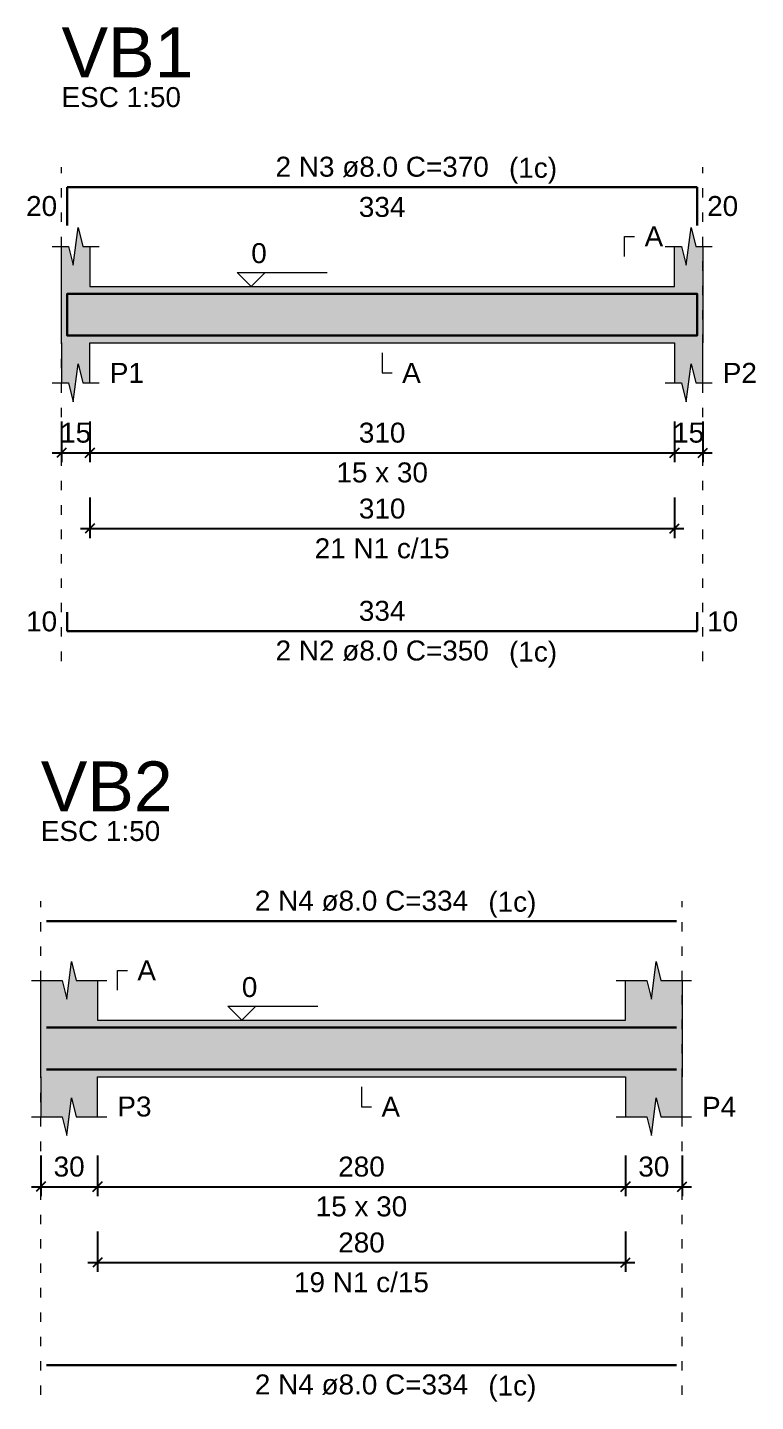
# Model space of a CAD drawing. Header units: inches. Extents: x 11 to 257, y -21 to 53.
# Drawn here: x 196.67 to 204.39, y 37.51 to 52.08 of the extents above; entities that cross this region are included whole.
import ezdxf

# ---------------------------------------------------------------- set-up
doc = ezdxf.new("R2010")
doc.units = ezdxf.units.IN
doc.header["$MEASUREMENT"] = 0
doc.linetypes.add('DOT2', pattern=[3.175, 0, -3.175])
for name, color, linetype, lineweight in [('Descrição da armadura', 7, 'Continuous', 5), ('DT-Barras na forma', 2, 'Continuous', 30), ('DT-Barras rebatidas', 2, 'Continuous', 30), ('DT-Cotas', 9, 'Continuous', 5), ('DT-Forma', 5, 'Continuous', 5), ('DT-Hachura forma vigas', 252, 'Continuous', 5), ('DT-Pontilhado', 9, 'DOT2', 5), ('DT-Textos', 7, 'Continuous', 5), ('DT-Título', 3, 'Continuous', 20), ('Textos armaduras', 7, 'Continuous', 5)]:
    doc.layers.add(name, color=color, linetype=linetype, lineweight=lineweight)
doc.styles.add('Arial', font='arial.ttf')
doc.styles.get("Standard").update_dxf_attribs({"font": 'arial.ttf'})
doc.dimstyles.new('UM_50.000000', dxfattribs={"dimtxt": 0.18, "dimasz": 0.1, "dimexe": 0.1, "dimexo": 0.2, "dimgap": 0, "dimtad": 1, "dimtih": 1, "dimtoh": 1, "dimdec": 1, "dimlfac": 50, "dimzin": 0, "dimdsep": 46, "dimtxsty": 'Standard', "dimcen": 0.09, "dimdle": 0.1, "dimadec": 1, "dimazin": 2, "dimtfac": 1, "dimtdec": 4, "dimtofl": 0, "dimtmove": 0, "dimatfit": 3, "dimfxl": 1, "dimtolj": 1, "dimarcsym": 0})

# ---------------------------------------------------------------- blocks, each defined once
blk = doc.blocks.new('_Oblique')
at = {"color": 0, "linetype": 'ByBlock', "lineweight": -2}
blk.add_line((-0.5, -0.5), (0.5, 0.5), dxfattribs=at)
blk = doc.blocks.new('*D193')
at = {"layer": 'Defpoints', "color": 0, "transparency": 16777216}
for p in [(197.03, 48.102), (197.33, 48.102), (197.33, 47.572)]:
    blk.add_point(p, dxfattribs=at)
at = {"layer": 'DT-Cotas', "color": 0, "lineweight": -2, "transparency": 16777216}
for p, q in [((197.03, 47.902), (197.03, 47.472)), ((197.33, 47.902), (197.33, 47.472)), ((196.93, 47.572), (197.43, 47.572))]:
    blk.add_line(p, q, dxfattribs=at)
at = {"layer": 'DT-Cotas', "color": 0, "lineweight": -2, "transparency": 16777216, "xscale": 0.1, "yscale": 0.1, "zscale": 0.1, "rotation": 180}
blk.add_blockref('_Oblique', (197.03, 47.572), dxfattribs=at)
at = {"layer": 'DT-Cotas', "color": 0, "lineweight": -2, "transparency": 16777216, "xscale": 0.1, "yscale": 0.1, "zscale": 0.1}
blk.add_blockref('_Oblique', (197.33, 47.572), dxfattribs=at)
at = {"layer": 'DT-Cotas', "transparency": 16777216, "insert": (197.18, 47.784), "char_height": 0.2118, "attachment_point": 5, "rotation": 0.0057, "style": 'Arial'}
blk.add_mtext('\\A1;15', dxfattribs=at)
blk = doc.blocks.new('*D194')
at = {"layer": 'Defpoints', "color": 0, "transparency": 16777216}
for p in [(197.33, 48.102), (203.53, 48.102), (203.53, 47.572)]:
    blk.add_point(p, dxfattribs=at)
at = {"layer": 'DT-Cotas', "color": 0, "lineweight": -2, "transparency": 16777216}
for p, q in [((197.33, 47.902), (197.33, 47.472)), ((203.53, 47.902), (203.53, 47.472)), ((197.23, 47.572), (203.63, 47.572))]:
    blk.add_line(p, q, dxfattribs=at)
at = {"layer": 'DT-Cotas', "color": 0, "lineweight": -2, "transparency": 16777216, "xscale": 0.1, "yscale": 0.1, "zscale": 0.1, "rotation": 180}
blk.add_blockref('_Oblique', (197.33, 47.572), dxfattribs=at)
at = {"layer": 'DT-Cotas', "color": 0, "lineweight": -2, "transparency": 16777216, "xscale": 0.1, "yscale": 0.1, "zscale": 0.1}
blk.add_blockref('_Oblique', (203.53, 47.572), dxfattribs=at)
at = {"layer": 'DT-Cotas', "transparency": 16777216, "insert": (200.43, 47.784), "char_height": 0.2118, "attachment_point": 5, "rotation": 0.0057, "style": 'Arial'}
blk.add_mtext('\\A1;310', dxfattribs=at)
blk = doc.blocks.new('*D195')
at = {"layer": 'Defpoints', "color": 0, "transparency": 16777216}
for p in [(203.53, 48.102), (203.83, 48.102), (203.83, 47.572)]:
    blk.add_point(p, dxfattribs=at)
at = {"layer": 'DT-Cotas', "color": 0, "lineweight": -2, "transparency": 16777216}
for p, q in [((203.53, 47.902), (203.53, 47.472)), ((203.83, 47.902), (203.83, 47.472)), ((203.43, 47.572), (203.93, 47.572))]:
    blk.add_line(p, q, dxfattribs=at)
at = {"layer": 'DT-Cotas', "color": 0, "lineweight": -2, "transparency": 16777216, "xscale": 0.1, "yscale": 0.1, "zscale": 0.1, "rotation": 180}
blk.add_blockref('_Oblique', (203.53, 47.572), dxfattribs=at)
at = {"layer": 'DT-Cotas', "color": 0, "lineweight": -2, "transparency": 16777216, "xscale": 0.1, "yscale": 0.1, "zscale": 0.1}
blk.add_blockref('_Oblique', (203.83, 47.572), dxfattribs=at)
at = {"layer": 'DT-Cotas', "transparency": 16777216, "insert": (203.68, 47.784), "char_height": 0.2118, "attachment_point": 5, "rotation": 0.0057, "style": 'Arial'}
blk.add_mtext('\\A1;15', dxfattribs=at)
blk = doc.blocks.new('*D196')
at = {"layer": 'Defpoints', "color": 0, "transparency": 16777216}
for p in [(197.33, 47.297), (203.53, 47.297), (203.53, 46.768)]:
    blk.add_point(p, dxfattribs=at)
at = {"layer": 'DT-Cotas', "color": 0, "lineweight": -2, "transparency": 16777216}
for p, q in [((197.33, 47.097), (197.33, 46.668)), ((203.53, 47.097), (203.53, 46.668)), ((197.23, 46.768), (203.63, 46.768))]:
    blk.add_line(p, q, dxfattribs=at)
at = {"layer": 'DT-Cotas', "color": 0, "lineweight": -2, "transparency": 16777216, "xscale": 0.1, "yscale": 0.1, "zscale": 0.1, "rotation": 180}
blk.add_blockref('_Oblique', (197.33, 46.768), dxfattribs=at)
at = {"layer": 'DT-Cotas', "color": 0, "lineweight": -2, "transparency": 16777216, "xscale": 0.1, "yscale": 0.1, "zscale": 0.1}
blk.add_blockref('_Oblique', (203.53, 46.768), dxfattribs=at)
at = {"layer": 'DT-Cotas', "transparency": 16777216, "insert": (200.43, 46.979), "char_height": 0.2118, "attachment_point": 5, "rotation": 0.0057, "style": 'Arial'}
blk.add_mtext('\\A1;310', dxfattribs=at)
blk = doc.blocks.new('*D181')
at = {"layer": 'Defpoints', "color": 0, "transparency": 16777216}
for p in [(196.811, 40.317), (197.411, 40.317), (197.411, 39.787)]:
    blk.add_point(p, dxfattribs=at)
at = {"layer": 'DT-Cotas', "color": 0, "lineweight": -2, "transparency": 16777216}
for p, q in [((196.811, 40.117), (196.811, 39.687)), ((197.411, 40.117), (197.411, 39.687)), ((196.711, 39.787), (197.511, 39.787))]:
    blk.add_line(p, q, dxfattribs=at)
at = {"layer": 'DT-Cotas', "color": 0, "lineweight": -2, "transparency": 16777216, "xscale": 0.1, "yscale": 0.1, "zscale": 0.1, "rotation": 180}
blk.add_blockref('_Oblique', (196.811, 39.787), dxfattribs=at)
at = {"layer": 'DT-Cotas', "color": 0, "lineweight": -2, "transparency": 16777216, "xscale": 0.1, "yscale": 0.1, "zscale": 0.1}
blk.add_blockref('_Oblique', (197.411, 39.787), dxfattribs=at)
at = {"layer": 'DT-Cotas', "transparency": 16777216, "insert": (197.111, 39.999), "char_height": 0.2118, "attachment_point": 5, "rotation": 0.0057, "style": 'Arial'}
blk.add_mtext('\\A1;30', dxfattribs=at)
blk = doc.blocks.new('*D182')
at = {"layer": 'Defpoints', "color": 0, "transparency": 16777216}
for p in [(197.411, 40.317), (203.011, 40.317), (203.011, 39.787)]:
    blk.add_point(p, dxfattribs=at)
at = {"layer": 'DT-Cotas', "color": 0, "lineweight": -2, "transparency": 16777216}
for p, q in [((197.411, 40.117), (197.411, 39.687)), ((203.011, 40.117), (203.011, 39.687)), ((197.311, 39.787), (203.111, 39.787))]:
    blk.add_line(p, q, dxfattribs=at)
at = {"layer": 'DT-Cotas', "color": 0, "lineweight": -2, "transparency": 16777216, "xscale": 0.1, "yscale": 0.1, "zscale": 0.1, "rotation": 180}
blk.add_blockref('_Oblique', (197.411, 39.787), dxfattribs=at)
at = {"layer": 'DT-Cotas', "color": 0, "lineweight": -2, "transparency": 16777216, "xscale": 0.1, "yscale": 0.1, "zscale": 0.1}
blk.add_blockref('_Oblique', (203.011, 39.787), dxfattribs=at)
at = {"layer": 'DT-Cotas', "transparency": 16777216, "insert": (200.211, 39.999), "char_height": 0.2118, "attachment_point": 5, "rotation": 0.0057, "style": 'Arial'}
blk.add_mtext('\\A1;280', dxfattribs=at)
blk = doc.blocks.new('*D183')
at = {"layer": 'Defpoints', "color": 0, "transparency": 16777216}
for p in [(203.011, 40.317), (203.611, 40.317), (203.611, 39.787)]:
    blk.add_point(p, dxfattribs=at)
at = {"layer": 'DT-Cotas', "color": 0, "lineweight": -2, "transparency": 16777216}
for p, q in [((203.011, 40.117), (203.011, 39.687)), ((203.611, 40.117), (203.611, 39.687)), ((202.911, 39.787), (203.711, 39.787))]:
    blk.add_line(p, q, dxfattribs=at)
at = {"layer": 'DT-Cotas', "color": 0, "lineweight": -2, "transparency": 16777216, "xscale": 0.1, "yscale": 0.1, "zscale": 0.1, "rotation": 180}
blk.add_blockref('_Oblique', (203.011, 39.787), dxfattribs=at)
at = {"layer": 'DT-Cotas', "color": 0, "lineweight": -2, "transparency": 16777216, "xscale": 0.1, "yscale": 0.1, "zscale": 0.1}
blk.add_blockref('_Oblique', (203.611, 39.787), dxfattribs=at)
at = {"layer": 'DT-Cotas', "transparency": 16777216, "insert": (203.311, 39.999), "char_height": 0.2118, "attachment_point": 5, "rotation": 0.0057, "style": 'Arial'}
blk.add_mtext('\\A1;30', dxfattribs=at)
blk = doc.blocks.new('*D184')
at = {"layer": 'Defpoints', "color": 0, "transparency": 16777216}
for p in [(197.411, 39.512), (203.011, 39.512), (203.011, 38.983)]:
    blk.add_point(p, dxfattribs=at)
at = {"layer": 'DT-Cotas', "color": 0, "lineweight": -2, "transparency": 16777216}
for p, q in [((197.411, 39.312), (197.411, 38.883)), ((203.011, 39.312), (203.011, 38.883)), ((197.311, 38.983), (203.111, 38.983))]:
    blk.add_line(p, q, dxfattribs=at)
at = {"layer": 'DT-Cotas', "color": 0, "lineweight": -2, "transparency": 16777216, "xscale": 0.1, "yscale": 0.1, "zscale": 0.1, "rotation": 180}
blk.add_blockref('_Oblique', (197.411, 38.983), dxfattribs=at)
at = {"layer": 'DT-Cotas', "color": 0, "lineweight": -2, "transparency": 16777216, "xscale": 0.1, "yscale": 0.1, "zscale": 0.1}
blk.add_blockref('_Oblique', (203.011, 38.983), dxfattribs=at)
at = {"layer": 'DT-Cotas', "transparency": 16777216, "insert": (200.211, 39.194), "char_height": 0.2118, "attachment_point": 5, "rotation": 0.0057, "style": 'Arial'}
blk.add_mtext('\\A1;280', dxfattribs=at)

msp = doc.modelspace()

# ---------------------------------------------------------------- hatches: boundary and pattern name
at = {"layer": 'DT-Hachura forma vigas', "linetype": 'Continuous'}
for points in [[(203.8304, 48.3137), (203.8304, 48.7373), (203.8304, 49.3373), (203.8304, 49.7609), (203.7554, 49.7609), (203.7054, 49.9609), (203.6554, 49.5609), (203.6054, 49.7609), (203.5304, 49.7609), (203.5304, 49.3373), (197.3304, 49.3373), (197.3304, 49.7609), (197.2554, 49.7609), (197.2054, 49.9609), (197.1554, 49.5609), (197.1054, 49.7609), (197.0304, 49.7609), (197.0304, 49.3373), (197.0304, 48.7373), (197.0304, 48.3137), (197.1054, 48.3137), (197.1554, 48.1137), (197.2054, 48.5137), (197.2554, 48.3137), (197.3304, 48.3137), (197.3304, 48.7373), (203.5304, 48.7373), (203.5304, 48.3137), (203.6054, 48.3137), (203.6554, 48.1137), (203.7054, 48.5137), (203.7554, 48.3137), (203.8304, 48.3137)], [(203.6107, 40.5287), (203.6107, 40.9523), (203.6107, 41.5523), (203.6107, 41.9759), (203.3857, 41.9759), (203.3357, 42.1759), (203.2857, 41.7759), (203.2357, 41.9759), (203.0107, 41.9759), (203.0107, 41.5523), (197.4107, 41.5523), (197.4107, 41.9759), (197.1857, 41.9759), (197.1357, 42.1759), (197.0857, 41.7759), (197.0357, 41.9759), (196.8107, 41.9759), (196.8107, 41.5523), (196.8107, 40.9523), (196.8107, 40.5287), (197.0357, 40.5287), (197.0857, 40.3287), (197.1357, 40.7287), (197.1857, 40.5287), (197.4107, 40.5287), (197.4107, 40.9523), (203.0107, 40.9523), (203.0107, 40.5287), (203.2357, 40.5287), (203.2857, 40.3287), (203.3357, 40.7287), (203.3857, 40.5287), (203.6107, 40.5287)]]:
    msp.add_hatch(color=256, dxfattribs=at).paths.add_polyline_path(points)

# ---------------------------------------------------------------- linework, layer by layer
at = {"layer": 'DT-Barras na forma'}
for points in [[(197.0904, 48.8546), (197.0904, 49.2593), (203.7704, 49.2593), (203.7704, 48.8546)], [(197.0904, 49.0153), (197.0904, 48.8153), (203.7704, 48.8153), (203.7704, 49.0153)], [(196.8707, 41.4743), (203.5507, 41.4743)], [(196.8707, 41.0303), (203.5507, 41.0303)]]:
    msp.add_lwpolyline(points, dxfattribs=at)
at = {"layer": 'DT-Barras rebatidas'}
for p, q in [((197.0904, 49.9842), (197.0904, 50.3889)), ((197.0904, 50.3889), (203.7704, 50.3889)), ((203.7704, 50.3889), (203.7704, 49.9842)), ((197.0904, 45.8806), (197.0904, 45.6806)), ((203.7704, 45.6806), (203.7704, 45.8806)), ((197.0904, 45.6806), (203.7704, 45.6806)), ((196.8707, 42.6039), (203.5507, 42.6039)), ((196.8707, 37.8957), (203.5507, 37.8957))]:
    msp.add_line(p, q, dxfattribs=at)
at = {"layer": 'DT-Forma'}
for p, q in [((197.1554, 49.5609), (197.2054, 49.9609)), ((197.2054, 49.9609), (197.2554, 49.7609)), ((203.6554, 49.5609), (203.7054, 49.9609)), ((203.7054, 49.9609), (203.7554, 49.7609)), ((196.9304, 49.7609), (197.1054, 49.7609)), ((197.0304, 49.3373), (197.0304, 49.7609)), ((197.1054, 49.7609), (197.1554, 49.5609)), ((197.2554, 49.7609), (197.4304, 49.7609)), ((197.3304, 49.7609), (197.3304, 49.3373)), ((203.4304, 49.7609), (203.6054, 49.7609)), ((203.5304, 49.3373), (203.5304, 49.7609)), ((203.6054, 49.7609), (203.6554, 49.5609)), ((203.7554, 49.7609), (203.9304, 49.7609)), ((203.8304, 49.7609), (203.8304, 49.3373)), ((197.3304, 49.3373), (203.5304, 49.3373)), ((197.0304, 48.7373), (197.0304, 48.3137)), ((197.3304, 48.3137), (197.3304, 48.7373)), ((197.3304, 48.7373), (203.5304, 48.7373)), ((203.5304, 48.7373), (203.5304, 48.3137)), ((203.8304, 48.3137), (203.8304, 48.7373)), ((197.1554, 48.1137), (197.2054, 48.5137)), ((197.2054, 48.5137), (197.2554, 48.3137)), ((203.6554, 48.1137), (203.7054, 48.5137)), ((203.7054, 48.5137), (203.7554, 48.3137)), ((196.9304, 48.3137), (197.1054, 48.3137)), ((197.1054, 48.3137), (197.1554, 48.1137)), ((197.2554, 48.3137), (197.4304, 48.3137)), ((203.4304, 48.3137), (203.6054, 48.3137)), ((203.6054, 48.3137), (203.6554, 48.1137)), ((203.7554, 48.3137), (203.9304, 48.3137)), ((197.0857, 41.7759), (197.1357, 42.1759)), ((197.1357, 42.1759), (197.1857, 41.9759)), ((203.2857, 41.7759), (203.3357, 42.1759)), ((203.3357, 42.1759), (203.3857, 41.9759)), ((196.7107, 41.9759), (197.0357, 41.9759)), ((196.8107, 41.5523), (196.8107, 41.9759)), ((197.0357, 41.9759), (197.0857, 41.7759)), ((197.1857, 41.9759), (197.5107, 41.9759)), ((197.4107, 41.9759), (197.4107, 41.5523)), ((202.9107, 41.9759), (203.2357, 41.9759)), ((203.0107, 41.5523), (203.0107, 41.9759)), ((203.2357, 41.9759), (203.2857, 41.7759)), ((203.3857, 41.9759), (203.7107, 41.9759)), ((203.6107, 41.9759), (203.6107, 41.5523)), ((197.4107, 41.5523), (203.0107, 41.5523)), ((196.8107, 40.9523), (196.8107, 40.5287)), ((197.4107, 40.5287), (197.4107, 40.9523)), ((197.4107, 40.9523), (203.0107, 40.9523)), ((203.0107, 40.9523), (203.0107, 40.5287)), ((203.6107, 40.5287), (203.6107, 40.9523)), ((197.0857, 40.3287), (197.1357, 40.7287)), ((197.1357, 40.7287), (197.1857, 40.5287)), ((203.2857, 40.3287), (203.3357, 40.7287)), ((203.3357, 40.7287), (203.3857, 40.5287)), ((196.7107, 40.5287), (197.0357, 40.5287)), ((197.0357, 40.5287), (197.0857, 40.3287)), ((197.1857, 40.5287), (197.5107, 40.5287)), ((202.9107, 40.5287), (203.2357, 40.5287)), ((203.2357, 40.5287), (203.2857, 40.3287)), ((203.3857, 40.5287), (203.7107, 40.5287))]:
    msp.add_line(p, q, dxfattribs=at)
at = {"layer": 'DT-Forma', "linetype": 'Continuous'}
for p, q in [((197.0304, 48.7373), (197.0304, 49.3373)), ((203.8304, 49.3373), (203.8304, 48.7373)), ((196.8107, 40.9523), (196.8107, 41.5523)), ((203.6107, 41.5523), (203.6107, 40.9523))]:
    msp.add_line(p, q, dxfattribs=at)
at = {"layer": 'DT-Pontilhado', "ltscale": 0.05}
for p, q in [((197.0304, 45.3629), (197.0304, 50.6007)), ((203.8304, 45.3629), (203.8304, 50.6007)), ((196.8107, 37.578), (196.8107, 42.8157)), ((203.6107, 37.578), (203.6107, 42.8157))]:
    msp.add_line(p, q, dxfattribs=at)
at = {"layer": 'DT-Textos'}
for points in [[(203.0009, 49.655), (203.0009, 49.8668), (203.1068, 49.8668)], [(199.1904, 49.4855), (199.0421, 49.3373), (198.8938, 49.4855), (199.8469, 49.4855)], [(200.4304, 48.6314), (200.4304, 48.4196), (200.5363, 48.4196)], [(197.6225, 41.87), (197.6225, 42.0818), (197.7284, 42.0818)], [(199.0907, 41.7006), (198.9424, 41.5523), (198.7942, 41.7006), (199.7473, 41.7006)], [(200.2107, 40.8464), (200.2107, 40.6346), (200.3166, 40.6346)]]:
    msp.add_lwpolyline(points, dxfattribs=at)

# ---------------------------------------------------------------- texts
at = {"layer": 'Descrição da armadura', "linetype": 'Continuous', "char_height": 0.2118, "attachment_point": 8, "line_spacing_factor": 0.798, "style": 'Arial'}
for s, insert, width in [('2 N3 ø8.0 C=370', (200.4304, 50.4948), 4.534748), ('21 N1 c/15', (200.4304, 46.4498), 2.869342), ('2 N2 ø8.0 C=350', (200.4304, 45.3629), 4.534748), ('2 N4 ø8.0 C=334', (200.2107, 42.7098), 4.534748), ('19 N1 c/15', (200.2107, 38.6649), 2.869342), ('2 N4 ø8.0 C=334', (200.2107, 37.578), 4.534748)]:
    msp.add_mtext(s, dxfattribs=dict(at, insert=insert, width=width))
at = {"layer": 'DT-Textos', "char_height": 0.2118, "line_spacing_factor": 0.798, "style": 'Arial'}
for s, insert, width, attachment_point in [('ESC 1:50', (197.0304, 51.2361), 3.045677, 7), ('(1c)', (201.7755, 50.4253), 1.225428, 7), ('A', (203.2127, 49.7609), 0.474606, 7), ('0', (199.0421, 49.5808), 0.395737, 7), ('P1', (197.5422, 48.3137), 0.870342, 7), ('A', (200.6422, 48.3137), 0.474606, 7), ('P2', (204.0422, 48.3137), 0.870342, 7), ('15 x 30', (200.4304, 47.2547), 2.334116, 8), ('(1c)', (201.7755, 45.2933), 1.225428, 7), ('ESC 1:50', (196.8107, 43.4511), 3.045677, 7), ('(1c)', (201.556, 42.6403), 1.225428, 7), ('A', (197.8343, 41.9759), 0.474606, 7), ('0', (198.9424, 41.7959), 0.395737, 7), ('P3', (197.6225, 40.5287), 0.870342, 7), ('A', (200.4225, 40.5287), 0.474606, 7), ('P4', (203.8225, 40.5287), 0.870342, 7), ('15 x 30', (200.2107, 39.4697), 2.334116, 8), ('(1c)', (201.556, 37.5083), 1.225428, 7)]:
    msp.add_mtext(s, dxfattribs=dict(at, insert=insert, width=width, attachment_point=attachment_point))
at = {"layer": 'DT-Título', "char_height": 0.5295, "width": 2.689897, "attachment_point": 7, "line_spacing_factor": 0.798, "style": 'Arial'}
for s, insert in [('VB1', (197.0304, 51.5538)), ('VB2', (196.8107, 43.7688))]:
    msp.add_mtext(s, dxfattribs=dict(at, insert=insert))
at = {"layer": 'Textos armaduras', "linetype": 'Continuous', "char_height": 0.2118, "attachment_point": 7, "line_spacing_factor": 0.798, "style": 'Arial'}
for s, insert, width in [('20', (196.6545, 50.0806), 0.659905), ('334', (200.1829, 50.0712), 0.989858), ('20', (203.8763, 50.0806), 0.659905), ('334', (200.1829, 45.7865), 0.989858), ('10', (196.6545, 45.6747), 0.659905), ('10', (203.8763, 45.6747), 0.659905)]:
    msp.add_mtext(s, dxfattribs=dict(at, insert=insert, width=width))

# ---------------------------------------------------------------- dimensions: what is measured, and where the dimension line sits
at = {"layer": 'DT-Cotas'}
for base, p1, p2, picture, middle in [((197.3304, 47.5724), (197.0304, 48.1019), (197.3304, 48.1019), '*D193', (197.1804, 47.7842)), ((203.5304, 47.5724), (197.3304, 48.1019), (203.5304, 48.1019), '*D194', (200.4304, 47.7842)), ((203.8304, 47.5724), (203.5304, 48.1019), (203.8304, 48.1019), '*D195', (203.6804, 47.7842)), ((203.5304, 46.7675), (197.3304, 47.297), (203.5304, 47.297), '*D196', (200.4304, 46.9793)), ((197.4107, 39.7874), (196.8107, 40.3169), (197.4107, 40.3169), '*D181', (197.1107, 39.9992)), ((203.0107, 39.7874), (197.4107, 40.3169), (203.0107, 40.3169), '*D182', (200.2107, 39.9992)), ((203.6107, 39.7874), (203.0107, 40.3169), (203.6107, 40.3169), '*D183', (203.3107, 39.9992)), ((203.0107, 38.9826), (197.4107, 39.5121), (203.0107, 39.5121), '*D184', (200.2107, 39.1944))]:
    dim = msp.add_linear_dim(base=base, p1=p1, p2=p2, dimstyle='UM_50.000000', override={"dimtxt": 0.2118, "dimasz": 0.1, "dimexe": 0.1, "dimexo": 0.2, "dimtad": 1, "dimtih": 0, "dimtoh": 0, "dimdec": 1, "dimlfac": 50, "dimzin": 8, "dimtxsty": 'Arial', "dimblk": 'Oblique', "dimblk1": 'Oblique', "dimblk2": 'Oblique', "dimsah": 1, "dimdle": 0.1, "dimse1": 0, "dimse2": 0, "dimclrt": 256, "dimadec": 1, "dimazin": 3, "dimtmove": 2, "dimldrblk": 'Oblique'}, dxfattribs=at)
    dim.commit()
    dim.dimension.update_dxf_attribs({"geometry": picture, "text_midpoint": middle, "dimtype": 160, "text_rotation": 0.00573})

doc.saveas('drawing.dxf')
